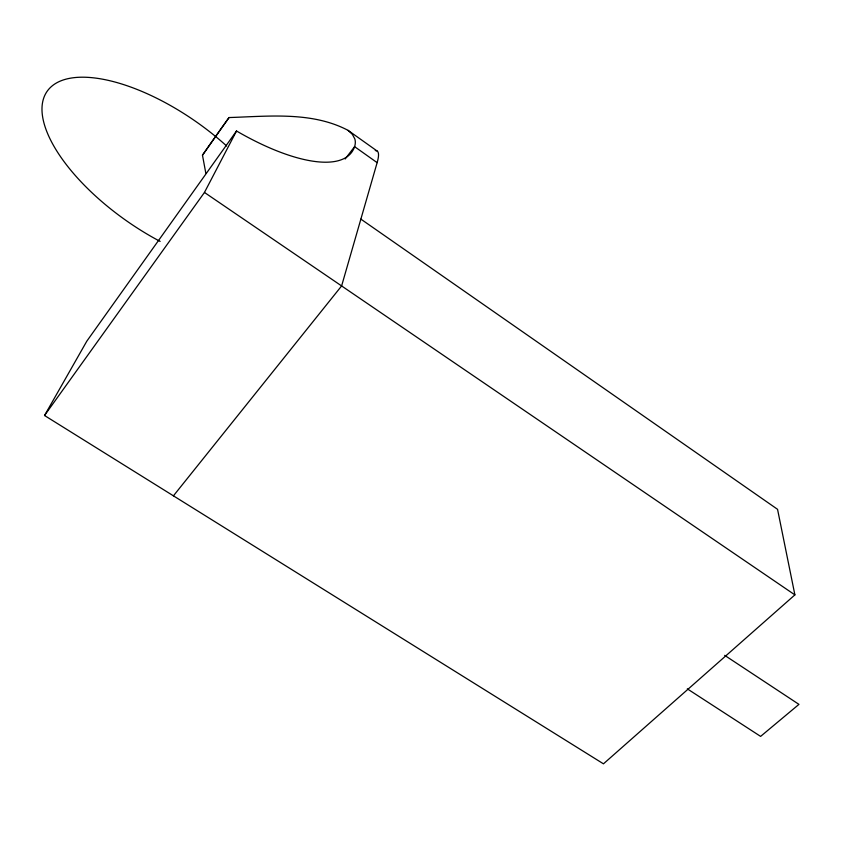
<?xml version="1.0" encoding="UTF-8"?>
<svg xmlns="http://www.w3.org/2000/svg" width="841" height="841" viewBox="0 0 841 841"><rect width="100%" height="100%" fill="white"/><g stroke="black" fill="none" stroke-linecap="round" stroke-linejoin="round"><path stroke-width="1.26" d="M375.254 150.602A133.362 17.482 -55.9 0 1 377.136 162.649L341.614 285.94L173.425 495.833M360.863 219.112L777.547 509.32L794.892 594.881L603.46 763.828L44.531 415.507L204.458 192.452L236.521 130.996A145.472 52.815 36.1 0 0 354.587 146.649L377.136 162.649M44.531 415.507L86.833 341.141L236.521 130.996M205.782 173.015L202.471 155.207L229.046 117.551C268.563 116.321 311.895 111.296 348.09 130.366L377.094 151.002M345.167 158.991L354.587 146.649A98.723 33.682 -11.8 0 0 354.807 138.902L352.379 134.381L348.09 130.366M687.318 688.863L760.611 736.39L798.95 704.369L724.679 655.349M204.458 192.452L794.892 594.881M202.471 155.207A136.126 6.192 -56 0 1 229.046 117.551M160.137 241.409A139.648 60.552 35 0 1 47.128 91.322A139.648 60.552 35 0 1 226.639 145.987"/></g></svg>
